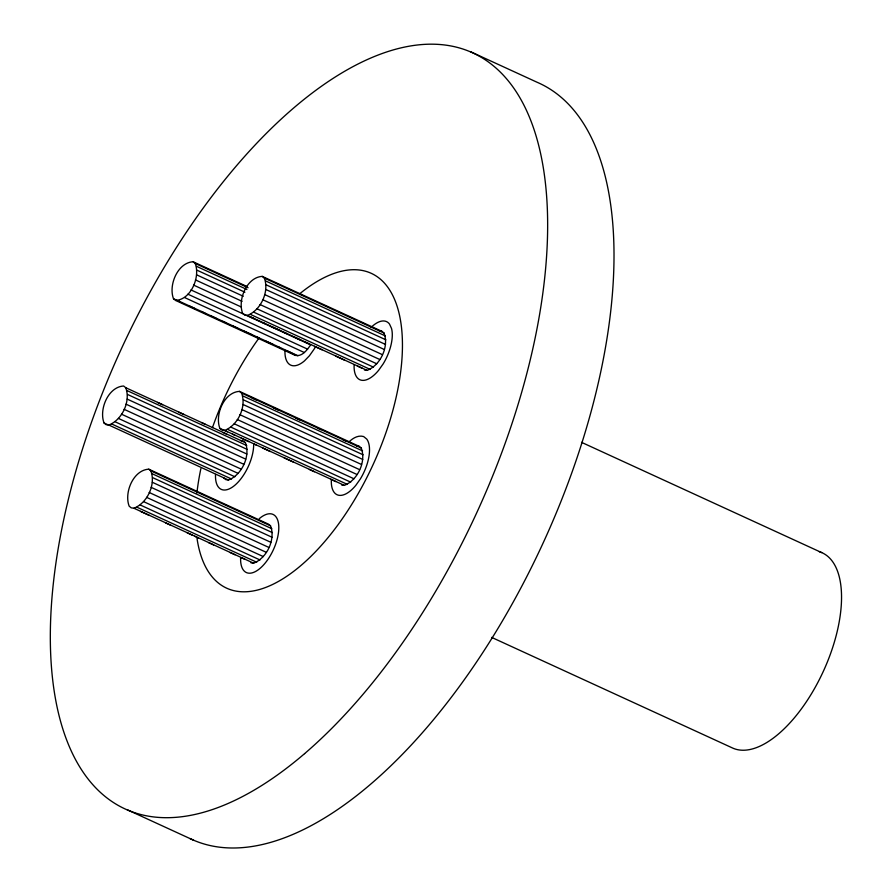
<?xml version="1.0" encoding="UTF-8"?>
<svg xmlns="http://www.w3.org/2000/svg" width="892" height="892" viewBox="0 0 892 892"><rect width="100%" height="100%" fill="white"/><g stroke="black" fill="none" stroke-linecap="round" stroke-linejoin="round"><path stroke-width="1.34" d="M108.802 425.049C122.26 419.864 130.901 401.233 125.716 387.697L123.642 386.013C108.177 386.838 98.8 409.528 104.052 422.998L106.126 424.681L108.802 425.049L228.497 480.007C241.955 474.823 250.596 456.191 245.423 442.655L243.349 440.971L240.673 440.603M133.911 508.228C147.381 503.043 156.022 484.412 150.837 470.865L148.763 469.181C133.298 470.017 123.91 492.707 129.173 506.177L131.247 507.86L133.911 508.228L253.607 563.175C267.076 558.002 275.717 539.37 270.532 525.823L268.459 524.139L148.763 469.181M175.59 300.437C191.055 299.601 200.444 276.91 195.181 263.441L193.107 261.757C177.642 262.594 168.265 285.284 173.516 298.753L175.59 300.437L295.285 355.395C302.232 356.9 307.194 349.865 310.639 344.881M224.628 430.412C238.086 425.239 246.727 406.607 241.554 393.06L239.48 391.376C224.004 392.212 214.626 414.903 219.878 428.372L221.952 430.055L224.628 430.412L344.323 485.371C357.781 480.197 366.422 461.565 361.249 448.018L359.175 446.334L239.48 391.376M247.396 315.422C260.865 310.238 269.507 291.606 264.322 278.07L262.248 276.386C246.783 277.211 237.395 299.902 242.657 313.371L244.731 315.054L247.396 315.422L367.103 370.381C380.561 365.196 389.202 346.564 384.017 333.028L381.943 331.345L262.248 276.386M348.739 442.131C352.574 438.34 358.026 434.85 363.613 436.545L366.735 439.076A31.978 15.041 -65.3 0 1 360.335 478.971L355.774 485.404A31.978 15.041 -65.3 0 1 331.345 479.829M379.278 330.977L381.943 331.345M364.427 370.013L367.103 370.381M356.833 446.022L359.175 446.334M341.647 485.014L344.323 485.371M228.497 480.007L225.821 479.64L223.747 477.956M250.942 562.819L253.607 563.175M470.686 51.769L537.051 82.242A416.096 195.683 -65.3 0 1 543.25 542.715A416.096 195.683 -65.3 0 1 189.985 838.558M264.322 278.07L384.017 333.028M265.66 280.958L385.355 335.916M266.162 284.849L385.868 339.807M265.805 289.476L385.511 344.435M193.107 261.757L247.285 286.633M264.612 294.538L384.307 349.497M195.181 263.441L248.099 287.748M581.551 442.343L821.677 552.594M196.519 266.329L246.917 289.476M262.661 299.679L382.356 354.637M197.032 270.22L244.91 292.208M196.675 274.859L243.293 296.267M260.074 304.551L379.769 359.509M195.471 279.921L242.089 301.318M257.052 308.822L376.747 363.78M253.774 312.189L373.469 367.147M193.519 285.061L241.398 307.038M250.485 314.441L370.18 369.399M250.217 316.838L253.997 318.578M262.817 322.625L265.337 323.785M271.636 326.684L279.196 330.151M284.236 332.46L286.756 333.619M293.055 336.518L300.615 339.986M305.655 342.294L308.175 343.453M314.475 346.352L322.034 349.82M335.894 356.187L344.713 360.234M357.313 366.021L362.353 368.329M190.944 289.922L309.379 344.301M187.911 294.193L307.606 349.151M184.644 297.571L304.339 352.53M178.266 300.805L297.961 355.763M173.516 298.753L179.816 301.641M189.896 306.268L194.935 308.587M201.235 311.475L205.015 313.215M211.315 316.103L216.355 318.422M222.654 321.31L226.434 323.049M232.734 325.937L237.774 328.256M244.073 331.144L251.633 334.623M256.673 336.931L259.193 338.09M265.493 340.978L273.052 344.457M278.092 346.765L280.612 347.925M286.912 350.812L291.952 353.132M241.554 393.06L361.249 448.018M251.923 397.955L256.963 400.274M273.342 407.789L278.382 410.108M296.021 418.203L299.801 419.942M317.44 428.037L321.22 429.777M342.639 439.611L346.419 441.339M242.88 395.948L362.587 450.906M243.393 399.839L363.089 454.797M243.037 404.477L362.732 459.436M241.832 409.54L361.539 464.498M239.881 414.68L359.576 469.638M237.305 419.541L357.001 474.499M234.273 423.812L353.968 478.77M231.006 427.19L350.701 482.148M227.716 429.442L347.412 484.401M219.878 428.372L227.438 431.839M232.477 434.148L234.997 435.307M241.297 438.206L248.857 441.674M253.897 443.993L256.417 445.141M262.716 448.04L270.276 451.508M284.135 457.875L292.955 461.922M309.334 469.437L314.374 471.757M330.754 479.272L335.793 481.591M125.716 387.697L245.423 442.655M157.516 402.426L162.556 404.734M178.935 412.26L183.975 414.568M201.614 422.663L205.394 424.402M223.033 432.497L226.813 434.237M127.054 390.584L246.75 445.543M127.567 394.476L247.262 449.434M127.21 399.103L246.906 454.061M126.006 404.165L245.701 459.124M124.055 409.305L243.75 464.264M121.479 414.178L241.175 469.136M118.446 418.437L238.142 473.396M115.179 421.816L234.875 476.774M111.879 424.068L231.585 479.026M104.052 422.998L107.832 424.737M150.837 470.865L270.532 525.823M152.175 473.752L271.87 528.711M152.677 477.644L272.372 532.602M491.648 637.39L733.046 748.232A107.397 50.509 -65.3 0 0 824.877 667.885A107.397 50.509 -65.3 0 0 819.202 551.68M152.32 482.282L272.015 537.24M151.127 487.344L270.822 542.303M149.176 492.484L268.871 547.443M146.589 497.346L266.284 552.304M143.567 501.616L263.263 556.575M140.289 504.995L259.985 559.953M137 507.247L256.695 562.205M140.512 511.384L149.332 515.431M165.711 522.946L170.751 525.265M187.13 532.78L192.17 535.1M194.69 536.259L198.47 537.987M208.55 542.615L213.589 544.934M229.969 552.449L235.009 554.768M241.308 557.656L245.088 559.395M127.266 809.758L193.631 840.231M293.212 353.711L295.285 355.395M299.991 293.535A173.226 81.462 -65.3 0 1 402.314 338.347A173.226 81.462 -65.3 0 1 310.394 556.876A173.226 81.462 -65.3 0 1 197.009 538.344M196.909 492.919A173.226 81.462 -65.3 0 1 200.867 468.646M212.43 427.669A173.226 81.462 -65.3 0 1 259.238 337.722M253.685 443.926A31.978 15.041 -65.3 0 1 234.183 485.805A31.978 15.041 -65.3 0 1 215.518 474.466M354.124 364.839A31.978 15.041 -65.3 0 0 378.543 370.403L383.114 363.981A31.978 15.041 -65.3 0 0 391.521 328.434L389.514 324.086A31.978 15.041 -65.3 0 0 371.094 327.386M259.271 518.665A31.978 15.041 -65.3 0 1 278.806 527.83A31.978 15.041 -65.3 0 1 259.026 569.207A31.978 15.041 -65.3 0 1 240.639 557.645M315.355 346.999A31.978 15.041 -65.3 0 1 313.973 349.352L309.413 355.785L304.484 360.87A31.978 15.041 -65.3 0 1 284.983 350.222M304.607 753.628A416.096 195.683 -65.3 0 0 511.339 84.773A416.096 195.683 -65.3 0 0 80.982 453.894A416.096 195.683 -65.3 0 0 304.607 753.628"/></g></svg>
